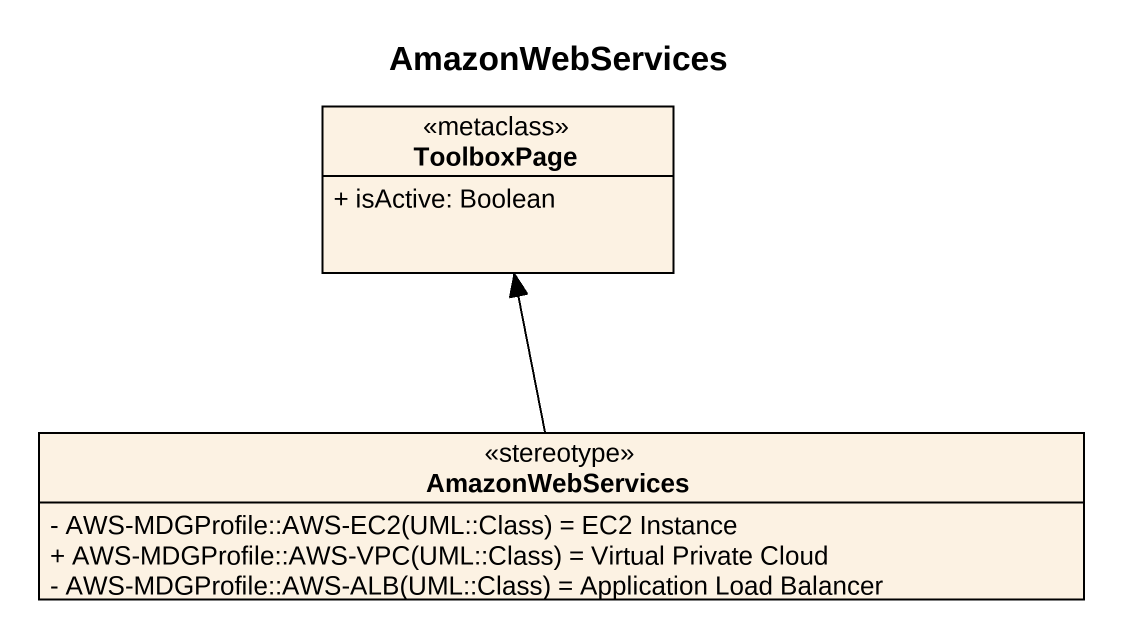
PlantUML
@startuml
title AmazonWebServices
hide circle
hide empty members
skinparam classAttributeIconSize 0
class ToolboxPage <<metaclass>> {
  + isActive: Boolean
}
class AmazonWebServices <<stereotype>> {
  {field} - AWS-MDGProfile::AWS-EC2(UML::Class) = EC2 Instance
  {field} + AWS-MDGProfile::AWS-VPC(UML::Class) = Virtual Private Cloud
  {field} - AWS-MDGProfile::AWS-ALB(UML::Class) = Application Load Balancer
}
AmazonWebServices -up-> ToolboxPage
@enduml
